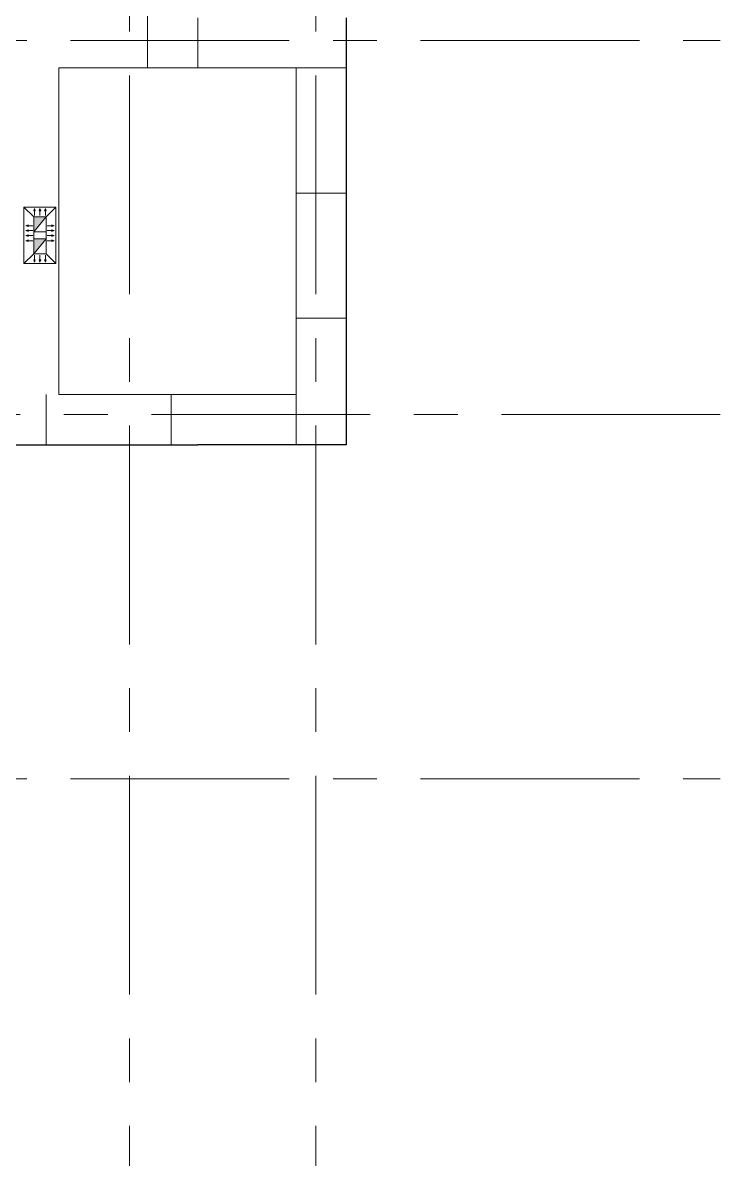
# Model space of a CAD drawing. Header units: millimetres. Extents: x -689206 to 4969298, y -1019800 to 703299.
# Drawn here: x 699969 to 707056, y -629782 to -618240 of the extents above; entities that cross this region are included whole.
import ezdxf

# ---------------------------------------------------------------- set-up
doc = ezdxf.new("R2010")
doc.units = ezdxf.units.MM
doc.linetypes.add('осеваяX2', pattern=[101.6, 63.5, -12.7, 12.7, -12.7])
doc.layers.add('кровля', color=211, linetype='Continuous')
doc.layers.add('четотам', color=7, linetype='Continuous')
for name, color, linetype, lineweight in [('несущие', 7, 'Continuous', 30), ('РАЗМЕРЫ', 7, 'Continuous', 9), ('стены', 7, 'Continuous', 20)]:
    doc.layers.add(name, color=color, linetype=linetype, lineweight=lineweight)

msp = doc.modelspace()

# ---------------------------------------------------------------- hatches: boundary and pattern name
at = {"layer": 'кровля', "lineweight": 5}
h = msp.add_hatch(color=7, dxfattribs=at)
h.dxf.hatch_style = 1
h.paths.add_polyline_path([(700089.2, -620151.1), (700097.4, -620151.1), (700089.2, -620127.5)])
h.paths.add_polyline_path([(700081.1, -620151.1), (700089.2, -620151.1), (700089.2, -620127.5)])
h = msp.add_hatch(color=7, dxfattribs=at)
h.dxf.hatch_style = 1
h.paths.add_polyline_path([(700144.5, -620151.1), (700152.6, -620151.1), (700144.5, -620127.5)])
h.paths.add_polyline_path([(700136.4, -620151.1), (700144.5, -620151.1), (700144.5, -620127.5)])
h = msp.add_hatch(color=7, dxfattribs=at)
h.dxf.hatch_style = 1
h.paths.add_polyline_path([(700199.8, -620127.5), (700191.6, -620151.1), (700199.8, -620151.1)])
h.paths.add_polyline_path([(700199.8, -620127.5), (700199.8, -620151.1), (700207.9, -620151.1)])
h = msp.add_hatch(color=7, dxfattribs=at)
h.dxf.hatch_style = 1
h.paths.add_polyline_path([(700000.5, -620301.8), (700024.2, -620309.9), (700024.2, -620301.8)])
h.paths.add_polyline_path([(700000.5, -620301.8), (700024.2, -620301.8), (700024.2, -620293.6)])
h = msp.add_hatch(color=7, dxfattribs=at)
h.dxf.hatch_style = 1
h.paths.add_polyline_path([(700000.5, -620351.6), (700024.2, -620359.7), (700024.2, -620351.6)])
h.paths.add_polyline_path([(700000.5, -620351.6), (700024.2, -620351.6), (700024.2, -620343.4)])
h = msp.add_hatch(color=7, dxfattribs=at)
h.dxf.hatch_style = 1
h.paths.add_polyline_path([(700264.8, -620301.8), (700264.8, -620309.9), (700288.5, -620301.8)])
h.paths.add_polyline_path([(700264.8, -620293.6), (700264.8, -620301.8), (700288.5, -620301.8)])
h = msp.add_hatch(color=7, dxfattribs=at)
h.dxf.hatch_style = 1
h.paths.add_polyline_path([(700264.8, -620351.6), (700264.8, -620359.7), (700288.5, -620351.6)])
h.paths.add_polyline_path([(700264.8, -620343.4), (700264.8, -620351.6), (700288.5, -620351.6)])
h = msp.add_hatch(color=7, dxfattribs=at)
h.dxf.hatch_style = 1
h.paths.add_polyline_path([(700000.5, -620402.8), (700024.2, -620410.9), (700024.2, -620402.8)])
h.paths.add_polyline_path([(700000.5, -620402.8), (700024.2, -620402.8), (700024.2, -620394.7)])
h = msp.add_hatch(color=7, dxfattribs=at)
h.dxf.hatch_style = 1
h.paths.add_polyline_path([(700024.2, -620454.1), (700024.2, -620445.9), (700000.5, -620454.1)])
h.paths.add_polyline_path([(700024.2, -620462.2), (700024.2, -620454.1), (700000.5, -620454.1)])
h = msp.add_hatch(color=7, dxfattribs=at)
h.dxf.hatch_style = 1
h.paths.add_polyline_path([(700264.8, -620402.8), (700264.8, -620410.9), (700288.5, -620402.8)])
h.paths.add_polyline_path([(700264.8, -620394.7), (700264.8, -620402.8), (700288.5, -620402.8)])
h = msp.add_hatch(color=7, dxfattribs=at)
h.dxf.hatch_style = 1
h.paths.add_polyline_path([(700288.5, -620454.1), (700264.8, -620445.9), (700264.8, -620454.1)])
h.paths.add_polyline_path([(700288.5, -620454.1), (700264.8, -620454.1), (700264.8, -620462.2)])
h = msp.add_hatch(color=7, dxfattribs=at)
h.dxf.hatch_style = 1
h.paths.add_polyline_path([(700089.2, -620671.3), (700097.4, -620647.7), (700089.2, -620647.7)])
h.paths.add_polyline_path([(700089.2, -620671.3), (700089.2, -620647.7), (700081.1, -620647.7)])
h = msp.add_hatch(color=7, dxfattribs=at)
h.dxf.hatch_style = 1
h.paths.add_polyline_path([(700144.5, -620671.3), (700152.6, -620647.7), (700144.5, -620647.7)])
h.paths.add_polyline_path([(700144.5, -620671.3), (700144.5, -620647.7), (700136.4, -620647.7)])
h = msp.add_hatch(color=7, dxfattribs=at)
h.dxf.hatch_style = 1
h.paths.add_polyline_path([(700199.8, -620647.7), (700191.6, -620647.7), (700199.8, -620671.3)])
h.paths.add_polyline_path([(700207.9, -620647.7), (700199.8, -620647.7), (700199.8, -620671.3)])
at = {"layer": 'РАЗМЕРЫ', "lineweight": 5, "ltscale": 150}
h = msp.add_hatch(color=256, dxfattribs=at)
h.dxf.hatch_style = 1
h.paths.add_polyline_path([(700207, -620212.5), (700082, -620212.5), (700082, -620362.5)])
h.paths.add_polyline_path([(700207, -620436.3), (700082, -620436.3), (700082, -620586.3)])

# ---------------------------------------------------------------- linework, layer by layer
at = {"layer": 'кровля', "color": 7, "lineweight": 5}
for p, q in [((700082, -620212.5), (699982, -620112.5)), ((700089.2, -620127.5), (700081.1, -620151.1)), ((700089.2, -620197.5), (700089.2, -620127.5)), ((700089.2, -620127.5), (700097.4, -620151.1)), ((700144.5, -620127.5), (700136.4, -620151.1)), ((700144.5, -620197.5), (700144.5, -620127.5)), ((700144.5, -620127.5), (700152.6, -620151.1)), ((700199.8, -620127.5), (700191.6, -620151.1)), ((700199.8, -620197.5), (700199.8, -620127.5)), ((700199.8, -620127.5), (700207.9, -620151.1)), ((700207, -620212.5), (700307, -620112.5)), ((700081.1, -620151.1), (700089.2, -620151.1)), ((700097.4, -620151.1), (700089.2, -620151.1)), ((700136.4, -620151.1), (700144.5, -620151.1)), ((700152.6, -620151.1), (700144.5, -620151.1)), ((700191.6, -620151.1), (700199.8, -620151.1)), ((700207.9, -620151.1), (700199.8, -620151.1)), ((700000.5, -620301.8), (700024.2, -620293.6)), ((700070.5, -620301.8), (700000.5, -620301.8)), ((700000.5, -620301.8), (700024.2, -620309.9)), ((700000.5, -620351.6), (700024.2, -620343.4)), ((700070.5, -620351.6), (700000.5, -620351.6)), ((700000.5, -620351.6), (700024.2, -620359.7)), ((700024.2, -620293.6), (700024.2, -620301.8)), ((700024.2, -620309.9), (700024.2, -620301.8)), ((700024.2, -620343.4), (700024.2, -620351.6)), ((700024.2, -620359.7), (700024.2, -620351.6)), ((700218.5, -620301.8), (700288.5, -620301.8)), ((700218.5, -620351.6), (700288.5, -620351.6)), ((700288.5, -620301.8), (700264.8, -620293.6)), ((700264.8, -620293.6), (700264.8, -620301.8)), ((700288.5, -620301.8), (700264.8, -620309.9)), ((700264.8, -620309.9), (700264.8, -620301.8)), ((700288.5, -620351.6), (700264.8, -620343.4)), ((700264.8, -620343.4), (700264.8, -620351.6)), ((700288.5, -620351.6), (700264.8, -620359.7)), ((700264.8, -620359.7), (700264.8, -620351.6)), ((700000.5, -620402.8), (700024.2, -620394.7)), ((700070.5, -620402.8), (700000.5, -620402.8)), ((700000.5, -620402.8), (700024.2, -620410.9)), ((700000.5, -620454.1), (700024.2, -620445.9)), ((700070.5, -620454.1), (700000.5, -620454.1)), ((700000.5, -620454.1), (700024.2, -620462.2)), ((700024.2, -620394.7), (700024.2, -620402.8)), ((700024.2, -620410.9), (700024.2, -620402.8)), ((700024.2, -620445.9), (700024.2, -620454.1)), ((700024.2, -620462.2), (700024.2, -620454.1)), ((700218.5, -620402.8), (700288.5, -620402.8)), ((700218.5, -620454.1), (700288.5, -620454.1)), ((700288.5, -620402.8), (700264.8, -620394.7)), ((700264.8, -620394.7), (700264.8, -620402.8)), ((700288.5, -620402.8), (700264.8, -620410.9)), ((700264.8, -620410.9), (700264.8, -620402.8)), ((700288.5, -620454.1), (700264.8, -620445.9)), ((700264.8, -620445.9), (700264.8, -620454.1)), ((700288.5, -620454.1), (700264.8, -620462.2)), ((700264.8, -620462.2), (700264.8, -620454.1)), ((700082, -620586.3), (699982, -620686.3)), ((700089.2, -620601.3), (700089.2, -620671.3)), ((700144.5, -620601.3), (700144.5, -620671.3)), ((700199.8, -620601.3), (700199.8, -620671.3)), ((700207, -620586.3), (700307, -620686.3)), ((700089.2, -620671.3), (700081.1, -620647.7)), ((700081.1, -620647.7), (700089.2, -620647.7)), ((700089.2, -620671.3), (700097.4, -620647.7)), ((700097.4, -620647.7), (700089.2, -620647.7)), ((700144.5, -620671.3), (700136.4, -620647.7)), ((700136.4, -620647.7), (700144.5, -620647.7)), ((700144.5, -620671.3), (700152.6, -620647.7)), ((700152.6, -620647.7), (700144.5, -620647.7)), ((700199.8, -620671.3), (700191.6, -620647.7)), ((700191.6, -620647.7), (700199.8, -620647.7)), ((700199.8, -620671.3), (700207.9, -620647.7)), ((700207.9, -620647.7), (700199.8, -620647.7))]:
    msp.add_line(p, q, dxfattribs=at)
for points in [[(699982, -620112.5), (700307, -620112.5), (700307, -620686.3), (699982, -620686.3)], [(700082, -620212.5), (700207, -620212.5), (700207, -620586.3), (700082, -620586.3)]]:
    msp.add_lwpolyline(points, close=True, dxfattribs=at)
at = {"layer": 'несущие', "lineweight": 13}
msp.add_line((700336.7, -618699.8), (700336.7, -622017), dxfattribs=at)
at = {"layer": 'РАЗМЕРЫ', "linetype": 'осеваяX2', "lineweight": 5, "ltscale": 35}
for p, q in [((702947.1, -604551.3), (702947.1, -654392.6)), ((707055.6, -622218.3), (640002.9, -622218.3))]:
    msp.add_line(p, q, dxfattribs=at)
at = {"layer": 'РАЗМЕРЫ', "lineweight": 9, "ltscale": 150}
for p, q in [((701746.7, -618189.8), (701746.8, -618699.8)), ((702746.7, -618699.8), (703256.7, -618699.8)), ((702746.7, -619969.8), (703256.7, -619969.8)), ((702746.7, -621239.8), (703256.7, -621239.8)), ((702746.7, -621239.8), (702746.7, -622527)), ((700206.7, -622017), (700206.7, -622527)), ((701476.7, -622017), (701476.7, -622527))]:
    msp.add_line(p, q, dxfattribs=at)
at = {"layer": 'стены', "linetype": 'осеваяX2', "lineweight": 5, "ltscale": 35}
for p, q in [((701055.6, -604551.3), (701055.6, -654392.6)), ((640002.9, -618420.3), (707055.6, -618420.3)), ((640002.9, -625920.3), (707055.6, -625920.3))]:
    msp.add_line(p, q, dxfattribs=at)
at = {"layer": 'стены', "lineweight": 13}
for p, q in [((701236.7, -618699.8), (701236.7, -614120.3)), ((702746.7, -618699.8), (700336.7, -618699.8)), ((702746.7, -618699.8), (702746.7, -622017)), ((700336.7, -622017), (702746.7, -622017))]:
    msp.add_line(p, q, dxfattribs=at)
at = {"layer": 'стены', "lineweight": 30}
for p, q in [((703256.7, -618189.8), (703256.7, -622527)), ((698517.5, -622527), (701236.7, -622527)), ((701236.7, -622527), (701746.7, -622527)), ((703256.7, -622527), (701746.7, -622527))]:
    msp.add_line(p, q, dxfattribs=at)
at = {"layer": 'четотам', "color": 7, "lineweight": 5}
for points in [[(700082, -620362.5), (700082, -620212.5), (700207, -620212.5), (700207, -620362.5), (700082, -620362.5), (700207, -620212.5)], [(700082, -620586.3), (700082, -620436.3), (700207, -620436.3), (700207, -620586.3), (700082, -620586.3), (700207, -620436.3)]]:
    msp.add_lwpolyline(points, dxfattribs=at)

doc.saveas('drawing.dxf')
